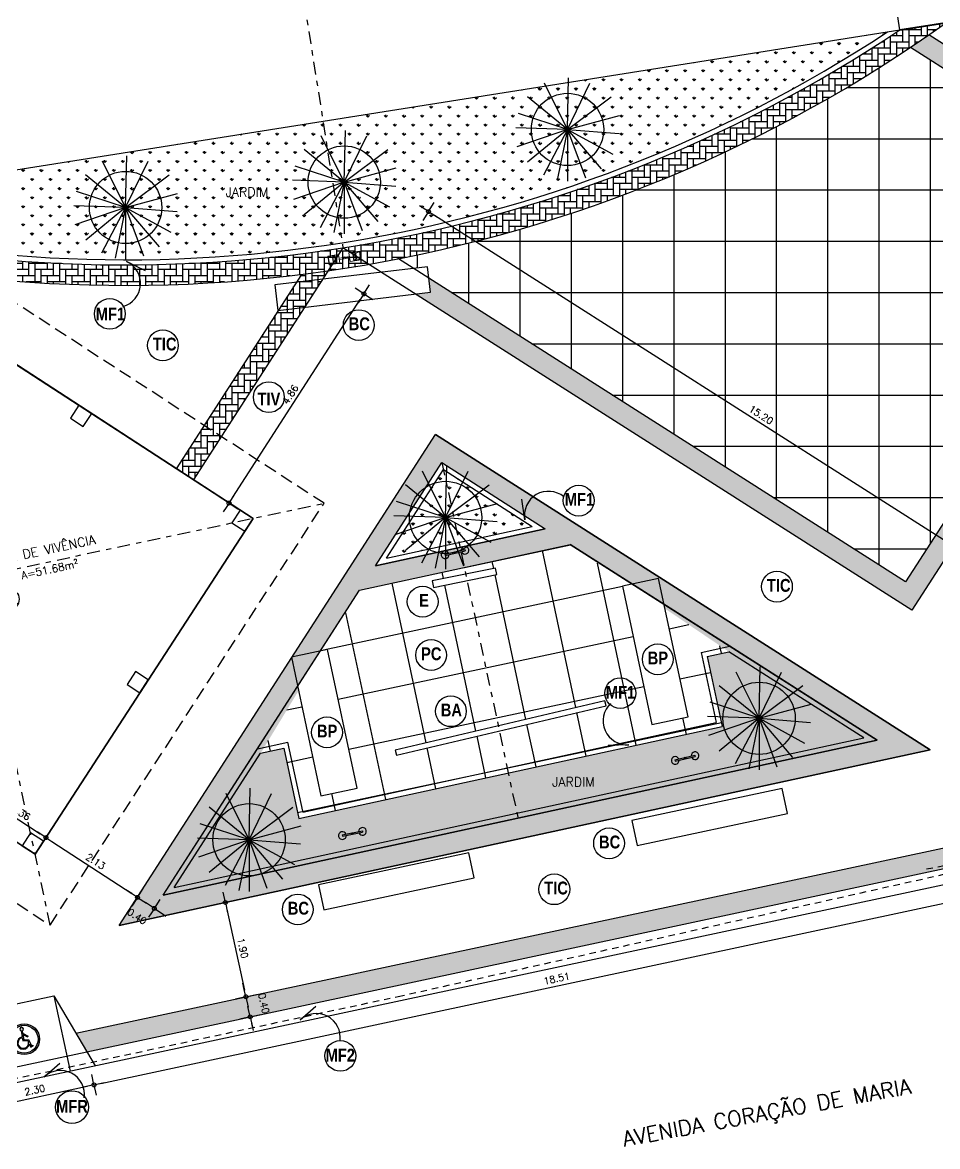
# Model space of a CAD drawing. Extents: x -599692 to 469028, y -9431878 to 9424999.
# Drawn here: x 2199.3 to 2217.14, y -483.66 to -461.73 of the extents above; entities that cross this region are included whole.
import ezdxf
from ezdxf.enums import TextEntityAlignment as Align

# ---------------------------------------------------------------- set-up
doc = ezdxf.new("R2010")
doc.units = 0
doc.header["$LTSCALE"] = 0.5
doc.header["$MEASUREMENT"] = 0
doc.header["$PDMODE"] = 34
for name, pattern in [('DASHDOT', [1, 0.5, -0.25, 0, -0.25]), ('DASHED', [0.75, 0.5, -0.25]), ('HIDDEN', [0.375, 0.25, -0.125])]:
    doc.linetypes.add(name, pattern=pattern)
doc.layers.get('0').update_dxf_attribs({"linetype": 'CONTINUOUS'})
doc.layers.get('DEFPOINTS').update_dxf_attribs({"linetype": 'CONTINUOUS'})
for name, color, linetype in [('1', 1, 'CONTINUOUS'), ('COTAS', 2, 'CONTINUOUS'), ('DEMOLIR', 253, 'HIDDEN'), ('EIXO', 253, 'DASHDOT'), ('HACH', 8, 'CONTINUOUS'), ('HACHURA', 253, 'CONTINUOUS'), ('LAY', 7, 'CONTINUOUS'), ('P01', 1, 'CONTINUOUS'), ('P1', 1, 'CONTINUOUS'), ('P2', 2, 'CONTINUOUS'), ('P3', 3, 'CONTINUOUS'), ('P6', 4, 'CONTINUOUS'), ('PROJEÇÃO', 1, 'DASHED'), ('PVISTA', 1, 'CONTINUOUS'), ('TEXT', 3, 'CONTINUOUS'), ('TEXTO', 3, 'CONTINUOUS'), ('VEGETAÇÃO', 2, 'CONTINUOUS')]:
    doc.layers.add(name, color=color, linetype=linetype)
doc.layers.add('ALVENARIA', color=4, linetype='CONTINUOUS', lineweight=40)
doc.layers.add('Det', color=3, linetype='CONTINUOUS', lineweight=9)
doc.styles.add('ARIAL', font='ARIALNB.TTF')
doc.styles.add('ROMANS', font='romans')
doc.dimstyles.new('BOLA50$0', dxfattribs={"dimscale": 0.5, "dimtxt": 0.25, "dimasz": 0.18, "dimexe": 0.18, "dimexo": 0.0625, "dimgap": 0.1, "dimtad": 1, "dimzin": 0, "dimdsep": 46, "dimtxsty": 'ROMANS', "dimblk1": 'BOLA', "dimblk2": 'BOLA', "dimsah": 1, "dimcen": 0.09, "dimse1": 1, "dimse2": 1, "dimclrt": 256, "dimadec": 0, "dimazin": 0, "dimtfac": 1, "dimtofl": 0, "dimtmove": 2, "dimatfit": 3, "dimldrblk": 'BOLA', "dimfxl": 1, "dimtolj": 1, "dimtzin": 0, "dimarcsym": 0})
pattern_1 = [(90, (120.0618, -228.1136), (-0.176776695, 0.176776695), [0.046875, -0.30667839]), (45, (120.0618, -228.1136), (-0.176776695, 0.176776695), [0.046875, -0.203125]), (135, (120.0618, -228.1136), (-0.176776695, -0.176776695), [0.046875, -0.203125])]
pattern_2 = [(90, (120.0618, -228.11359), (-0.12, 0.12), [0.36, -0.12]), (180, (120.0618, -227.99359), (-0.12, 0.12), [0.36, -0.12])]

# ---------------------------------------------------------------- blocks, each defined once
blk = doc.blocks.new('JARDIM')
at = {"layer": 'VEGETAÇÃO', "linetype": 'Continuous', "ltscale": 3}
for q in [(2252.839, -428.816), (2253.311, -428.71), (2253.727, -428.816), (2252.508, -429.082), (2254.14, -429.079), (2252.332, -429.405), (2254.302, -429.442), (2252.283, -429.683), (2252.302, -430.055), (2252.511, -430.356), (2252.82, -430.608), (2253.088, -430.704), (2253.289, -430.724), (2253.637, -430.662), (2254.173, -430.2), (2254.293, -429.796), (2253.943, -430.484)]:
    blk.add_line((2253.289, -429.717), q, dxfattribs=at)
blk.add_circle((2253.289, -429.717), 0.705, dxfattribs=at)
blk = doc.blocks.new('A$C44756B37')
at = {"layer": 'PVISTA'}
for p, q in [((0.126, 0.484), (0.143, 0.324)), ((0.146, 0.304), (0.155, 0.219)), ((0.155, 0.483), (0.162, 0.42)), ((0.162, 0.42), (0.302, 0.338)), ((0.166, 0.385), (0.181, 0.248)), ((0.166, 0.385), (0.287, 0.314)), ((0.302, 0.338), (0.287, 0.314)), ((0.155, 0.219), (0.287, 0.219)), ((0.181, 0.248), (0.306, 0.248)), ((0.287, 0.219), (0.304, 0.177)), ((0.306, 0.248), (0.375, 0.079)), ((0.322, 0.133), (0.359, 0.042)), ((0.359, 0.042), (0.42, 0.067)), ((0.375, 0.079), (0.409, 0.093)), ((0.409, 0.093), (0.42, 0.067))]:
    blk.add_line(p, q, dxfattribs=at)
blk.add_lwpolyline([(0.146, 0.304, 2.388986), (0.304, 0.177, -0.830114)], format="xyb", dxfattribs=at)
for centre, radius, start, end in [((0.162, 0.163), 0.163, 96.6867, 349.3931), ((0.143, 0.53), 0.0491, 284.7935, 250.3107)]:
    blk.add_arc(centre, radius, start, end, dxfattribs=at)
blk = doc.blocks.new('A$C6E743D22')
at = {"layer": '1', "ltscale": 3}
h = blk.add_hatch(color=256, dxfattribs=at)
h.paths.add_polyline_path([(0, 0.408, 1), (0.816, 0.408, 1)])
h.paths.add_polyline_path([(0.776, 0.408, -1), (0.04, 0.408, -1)], flags=16)
h.paths.add_polyline_path([(0.624, 0.24), (0.635, 0.213), (0.574, 0.188), (0.537, 0.279, -0.360974), (0.377, 0.147, -0.943286), (0.359, 0.471), (0.341, 0.631, -6.596073), (0.37, 0.63), (0.377, 0.567), (0.517, 0.485), (0.502, 0.46), (0.381, 0.531), (0.396, 0.395), (0.522, 0.395), (0.59, 0.226)], flags=0)
h.paths.add_polyline_path([(0.519, 0.324, -2.386956), (0.361, 0.451), (0.37, 0.366), (0.502, 0.366)], flags=0)
h = blk.add_hatch(color=256, dxfattribs=at)
h.paths.add_polyline_path([(0.37, 0.63), (0.377, 0.567), (0.517, 0.485), (0.502, 0.46), (0.381, 0.531), (0.396, 0.395), (0.522, 0.395), (0.59, 0.226), (0.624, 0.24), (0.635, 0.213), (0.574, 0.188), (0.537, 0.279, -0.360974), (0.377, 0.147, -0.943286), (0.359, 0.471), (0.341, 0.631, -6.596073)])
h.paths.add_polyline_path([(0.519, 0.324), (0.502, 0.366), (0.37, 0.366), (0.361, 0.451, 2.386956)])
at = {"layer": 'TEXT'}
for radius in [0.408, 0.368]:
    blk.add_circle((0.408, 0.408), radius, dxfattribs=at)
at = {"layer": 'HACH', "ltscale": 3}
blk.add_blockref('A$C44756B37', (0.215, 0.147), dxfattribs=at)
blk = doc.blocks.new('A$C206D7CE9')
at = {"layer": 'HACH', "ltscale": 3, "xscale": 5.510876380422942, "yscale": 5.510876380422942, "zscale": 5.510876380422942}
blk.add_blockref('A$C6E743D22', (0, 0), dxfattribs=at)
blk = doc.blocks.new('A$C53B24436')
at = {"layer": 'PVISTA', "xscale": 0.2675669915776192, "yscale": 0.2675669915776192, "zscale": 0.2675669915776192, "rotation": 16.99718398011538}
blk.add_blockref('A$C206D7CE9', (-0.065, 0.028), dxfattribs=at)
blk = doc.blocks.new('VIVÊNCIA')
at = {"layer": 'EIXO'}
for p, q in [((2146.98, -457.66), (2146.98, -443.789)), ((2141.394, -450.724), (2153.915, -450.724))]:
    blk.add_line(p, q, dxfattribs=at)
at = {"layer": 'P1'}
for p, q in [((2146.98, -445.203), (2143.608, -448.574)), ((2152.501, -450.724), (2146.98, -445.203)), ((2141.394, -449.724), (2141.394, -451.724)), ((2141.544, -451.724), (2141.544, -449.724)), ((2141.544, -449.924), (2141.394, -449.924)), ((2141.544, -450.124), (2141.394, -450.124)), ((2141.544, -450.324), (2141.394, -450.324)), ((2141.544, -450.524), (2141.394, -450.524)), ((2141.544, -450.724), (2141.394, -450.724)), ((2146.98, -456.246), (2152.501, -450.724)), ((2141.544, -450.924), (2141.394, -450.924)), ((2141.544, -451.124), (2141.394, -451.124)), ((2143.326, -451.31), (2143.326, -451.11)), ((2147.515, -451.277), (2147.515, -451.077)), ((2141.544, -451.324), (2141.394, -451.324)), ((2143.326, -451.31), (2143.171, -451.436)), ((2143.326, -451.31), (2143.481, -451.436)), ((2147.515, -451.277), (2147.36, -451.403)), ((2147.515, -451.277), (2147.67, -451.403)), ((2141.544, -451.524), (2141.394, -451.524)), ((2143.608, -452.874), (2146.98, -456.246))]:
    blk.add_line(p, q, dxfattribs=at)
for centre in [(2144.852, -449.235), (2141.105, -450.574), (2143.326, -451.31), (2147.515, -451.277)]:
    blk.add_circle(centre, 0.2, dxfattribs=at)
blk.add_arc((2144.544, -448.824), 0.8, 180, 270, dxfattribs=at)
at = {"layer": 'P2'}
blk.add_lwpolyline([(2146.98, -456.246), (2143.608, -452.874), (2144.694, -452.874), (2144.694, -448.574), (2143.608, -448.574), (2146.98, -445.203), (2152.501, -450.724), (2146.98, -456.246)], dxfattribs=at)
for points in [[(2144.544, -448.824), (2143.744, -448.824), (2143.744, -448.854), (2144.544, -448.854)], [(2141.514, -449.894), (2141.514, -449.754), (2141.424, -449.754), (2141.424, -449.894)], [(2141.514, -450.094), (2141.514, -449.954), (2141.424, -449.954), (2141.424, -450.094)], [(2141.514, -450.294), (2141.514, -450.154), (2141.424, -450.154), (2141.424, -450.294)], [(2141.514, -450.494), (2141.514, -450.354), (2141.424, -450.354), (2141.424, -450.494)], [(2141.514, -450.694), (2141.514, -450.554), (2141.424, -450.554), (2141.424, -450.694)], [(2141.514, -450.894), (2141.514, -450.754), (2141.424, -450.754), (2141.424, -450.894)], [(2141.514, -451.094), (2141.514, -450.954), (2141.424, -450.954), (2141.424, -451.094)], [(2141.514, -451.294), (2141.514, -451.154), (2141.424, -451.154), (2141.424, -451.294)], [(2141.514, -451.494), (2141.514, -451.354), (2141.424, -451.354), (2141.424, -451.494)], [(2141.514, -451.694), (2141.514, -451.554), (2141.424, -451.554), (2141.424, -451.694)]]:
    blk.add_lwpolyline(points, close=True, dxfattribs=at)
at = {"layer": 'P6'}
for p, q in [((2142.194, -448.574), (2141.394, -449.375)), ((2142.194, -448.574), (2144.694, -448.574)), ((2144.694, -448.574), (2144.694, -448.824)), ((2142.256, -448.724), (2141.544, -449.437)), ((2142.256, -448.724), (2144.544, -448.724)), ((2144.544, -448.724), (2144.544, -448.824)), ((2144.544, -448.824), (2144.694, -448.824)), ((2141.394, -449.375), (2141.394, -449.724)), ((2141.544, -449.437), (2141.544, -449.724)), ((2144.544, -449.624), (2144.544, -452.724)), ((2144.544, -449.624), (2144.694, -449.624)), ((2144.694, -449.624), (2144.694, -452.874)), ((2141.394, -449.724), (2141.544, -449.724)), ((2141.394, -451.724), (2141.394, -452.074)), ((2141.394, -451.724), (2141.544, -451.724)), ((2141.544, -451.724), (2141.544, -452.012)), ((2141.394, -452.074), (2142.194, -452.874)), ((2141.544, -452.012), (2142.256, -452.724)), ((2142.256, -452.724), (2144.544, -452.724)), ((2142.194, -452.874), (2144.694, -452.874))]:
    blk.add_line(p, q, dxfattribs=at)
for points in [[(2146.98, -445.627), (2147.192, -445.415), (2146.98, -445.203), (2146.767, -445.415)], [(2149.634, -448.282), (2149.846, -448.07), (2149.634, -447.858), (2149.422, -448.07)], [(2152.289, -450.937), (2152.501, -450.724), (2152.289, -450.512), (2152.077, -450.724)], [(2149.634, -453.591), (2149.846, -453.379), (2149.634, -453.167), (2149.422, -453.379)], [(2146.98, -456.246), (2147.192, -456.034), (2146.98, -455.822), (2146.767, -456.034)]]:
    blk.add_lwpolyline(points, close=True, dxfattribs=at)
at = {"layer": 'PROJEÇÃO'}
for p, q in [((2146.98, -443.789), (2142.194, -448.574)), ((2153.915, -450.724), (2146.98, -443.789)), ((2146.98, -457.66), (2153.915, -450.724)), ((2142.194, -452.874), (2146.98, -457.66))]:
    blk.add_line(p, q, dxfattribs=at)
at = {"layer": 'TEXTO', "color": 3, "style": 'ROMANS'}
for p in [(2143.167, -451.331), (2143.36, -451.327), (2147.356, -451.298), (2147.549, -451.294), (2143.265, -451.486), (2147.454, -451.453)]:
    blk.add_text('1', height=0.12, dxfattribs=at).set_placement(p)
at = {"layer": 'TEXTO', "width": 3.05792, "attachment_point": 1, "style": 'ROMANS'}
for s, insert, char_height in [('{\\C3;DEPÓSITO}', (2142.681, -450.383), 0.18), ('{\\C3;ÁREA DE VIVÊNCIA}', (2147.247, -450.391), 0.18), ('{\\C3;A=11.49m²}', (2142.854, -450.779), 0.15), ('{\\C3;A=51.68m²}', (2147.846, -450.799), 0.15)]:
    blk.add_mtext(s, dxfattribs=dict(at, insert=insert, char_height=char_height))
at = {"layer": 'TEXTO', "color": 3, "style": 'ROMANS'}
for tag, p in [('P8', (2144.854, -449.234)), ('C1', (2141.106, -450.573))]:
    blk.add_attdef(tag, text='', height=0.12, dxfattribs=at).set_placement(p, align=Align.MIDDLE_CENTER)
blk = doc.blocks.new('FG')
at = {"layer": 'Det', "color": 7}
for p, q in [((-0.9, 0.573), (-1.743, 0.462)), ((-1.743, 0.462), (-1.654, -0.215)), ((-1.743, 0.462), (-1.654, -0.215)), ((-1.209, 0.502), (-1.709, 0.437)), ((-1.371, 0.381), (-1.709, 0.437)), ((-1.709, 0.437), (-1.628, -0.181)), ((-1.344, 0.006), (-1.39, 0.357)), ((-1.371, 0.381), (-1.209, 0.502)), ((-1.347, 0.363), (-1.3, 0.012)), ((-1.209, 0.502), (-1.128, -0.115)), ((-1.184, 0.536), (-1.094, -0.141)), ((-0.9, 0.573), (-0.811, -0.104)), ((-0.521, 0.329), (-0.862, 0.284)), ((-0.508, 0.23), (-0.849, 0.185)), ((-0.389, 0.346), (-0.048, 0.389)), ((-0.377, 0.247), (-0.036, 0.289)), ((-0.084, 0.678), (0.759, 0.783)), ((-0.084, 0.678), (0, 0)), ((0, 0), (0.844, 0.105)), ((0.2, 0.713), (0.284, 0.035)), ((0.233, 0.687), (0.733, 0.749)), ((0.42, 0.611), (0.233, 0.687)), ((0.233, 0.687), (0.31, 0.069)), ((0.473, 0.188), (0.31, 0.069)), ((0.31, 0.069), (0.81, 0.131)), ((0.401, 0.586), (0.445, 0.235)), ((0.42, 0.611), (0.733, 0.749)), ((0.488, 0.241), (0.445, 0.592)), ((0.473, 0.188), (0.81, 0.131)), ((0.733, 0.749), (0.81, 0.131)), ((0.759, 0.783), (0.844, 0.105)), ((0.759, 0.783), (0.844, 0.105)), ((-0.811, -0.104), (-1.654, -0.215)), ((-1.316, -0.04), (-1.628, -0.181)), ((-1.128, -0.115), (-1.628, -0.181)), ((-1.316, -0.04), (-1.128, -0.115))]:
    blk.add_line(p, q, dxfattribs=at)
for points in [[(-1.291, -0.037), (-1.34, -0.044), (-1.347, 0.006), (-1.297, 0.012)], [(0.448, 0.185), (0.497, 0.191), (0.491, 0.241), (0.442, 0.235)]]:
    blk.add_lwpolyline(points, close=True, dxfattribs=at)
blk.add_circle((-0.449, 0.288), 0.0829, dxfattribs=at)
for centre, start, end in [((-1.368, 0.36), 7.50667, 187.50667), ((0.423, 0.589), 7.0793, 187.0793)]:
    blk.add_arc(centre, 0.022, start, end, dxfattribs=at)
blk = doc.blocks.new('POSTE_pl')
at = {"layer": 'LAY'}
for p, q in [((768.303, -562.559), (769.103, -562.559)), ((768.303, -562.559), (768.303, -562.609)), ((768.703, -562.559), (768.703, -562.609)), ((769.103, -562.559), (769.103, -562.609)), ((768.303, -562.609), (769.103, -562.609))]:
    blk.add_line(p, q, dxfattribs=at)
blk.add_circle((768.703, -562.584), 0.03, dxfattribs=at)
for centre, start, end in [((768.303, -562.584), 9.5941, 350.4059), ((769.103, -562.584), 189.5941, 170.4059)]:
    blk.add_arc(centre, 0.15, start, end, dxfattribs=at)
blk = doc.blocks.new('BOLA')
for q in [(-1.53, 0), (0, 1.53), (0, -1.53), (1.53, 0)]:
    blk.add_line((0, 0), q)
blk.add_circle((0, 0), 0.284)
blk = doc.blocks.new('*D355')
at = {"layer": 'COTAS', "color": 253, "linetype": 'ByBlock', "lineweight": -2, "transparency": 16777216}
blk.add_line((2198.726, -476.96), (2199.639, -477.557), dxfattribs=at)
at = {"layer": 'DEFPOINTS', "color": 0, "transparency": 16777216}
for p in [(2198.395, -477.22, 23.401), (2199.752, -477.631), (2199.541, -477.954, 22.689)]:
    blk.add_point(p, dxfattribs=at)
at = {"layer": 'COTAS', "color": 253, "lineweight": -2, "transparency": 16777216, "xscale": 0.135, "yscale": 0.135, "zscale": 0.135}
for p, rotation in [((2198.613, -476.886), 146.8118607017123), ((2199.752, -477.631), 326.8118607017123)]:
    blk.add_blockref('BOLA', p, dxfattribs=dict(at, rotation=rotation))
at = {"layer": 'COTAS', "transparency": 16777216, "insert": (2199.261, -477.139), "char_height": 0.135, "attachment_point": 5, "rotation": 326.8119, "style": 'ROMANS'}
blk.add_mtext('\\A1;1.36', dxfattribs=at)
blk = doc.blocks.new('*D356')
at = {"layer": 'COTAS', "color": 253, "linetype": 'ByBlock', "lineweight": -2, "transparency": 16777216}
blk.add_line((2199.865, -477.705), (2201.425, -478.725), dxfattribs=at)
at = {"layer": 'DEFPOINTS', "color": 0, "transparency": 16777216}
for p in [(2199.541, -477.954, 22.689), (2201.538, -478.799), (2201.178, -479.348, 18.06)]:
    blk.add_point(p, dxfattribs=at)
at = {"layer": 'COTAS', "color": 253, "lineweight": -2, "transparency": 16777216, "xscale": 0.135, "yscale": 0.135, "zscale": 0.135}
for p, rotation in [((2199.752, -477.631), 146.8118607017123), ((2201.538, -478.799), 326.8118607017123)]:
    blk.add_blockref('BOLA', p, dxfattribs=dict(at, rotation=rotation))
at = {"layer": 'COTAS', "transparency": 16777216, "insert": (2200.723, -478.096), "char_height": 0.135, "attachment_point": 5, "rotation": 326.8119, "style": 'ROMANS'}
blk.add_mtext('\\A1;2.13', dxfattribs=at)
blk = doc.blocks.new('*D357')
at = {"layer": 'COTAS', "color": 253, "linetype": 'ByBlock', "lineweight": -2, "transparency": 16777216}
for p, q in [((2201.425, -478.725), (2201.312, -478.651)), ((2201.98, -479.088), (2202.093, -479.162))]:
    blk.add_line(p, q, dxfattribs=at)
at = {"layer": 'DEFPOINTS', "color": 0, "transparency": 16777216}
for p in [(2202.038, -478.753, 7.756), (2201.867, -479.014), (2201.178, -479.348, 18.06)]:
    blk.add_point(p, dxfattribs=at)
at = {"layer": 'COTAS', "color": 253, "lineweight": -2, "transparency": 16777216, "xscale": 0.135, "yscale": 0.135, "zscale": 0.135}
for p, rotation in [((2201.538, -478.799), 326.8118607017123), ((2201.867, -479.014), 146.8118607017123)]:
    blk.add_blockref('BOLA', p, dxfattribs=dict(at, rotation=rotation))
at = {"layer": 'COTAS', "transparency": 16777216, "insert": (2201.53, -479.17), "char_height": 0.135, "attachment_point": 5, "rotation": 326.8119, "style": 'ROMANS'}
blk.add_mtext('\\A1;0.40', dxfattribs=at)
blk = doc.blocks.new('*D359')
at = {"layer": 'COTAS', "color": 253, "linetype": 'ByBlock', "lineweight": -2, "transparency": 16777216}
blk.add_line((2203.281, -479.03), (2203.622, -480.605), dxfattribs=at)
at = {"layer": 'DEFPOINTS', "color": 0, "transparency": 16777216}
for p in [(2203.071, -478.938, 18.06), (2203.645, -480.738, 24.028), (2203.651, -480.737)]:
    blk.add_point(p, dxfattribs=at)
at = {"layer": 'COTAS', "color": 253, "lineweight": -2, "transparency": 16777216, "xscale": 0.135, "yscale": 0.135, "zscale": 0.135}
for p, rotation in [((2203.252, -478.898), 102.2402477408146), ((2203.651, -480.737), 282.2402477408147)]:
    blk.add_blockref('BOLA', p, dxfattribs=dict(at, rotation=rotation))
at = {"layer": 'COTAS', "transparency": 16777216, "insert": (2203.591, -479.788), "char_height": 0.135, "attachment_point": 5, "rotation": 282.2402, "style": 'ROMANS'}
blk.add_mtext('\\A1;1.90', dxfattribs=at)
blk = doc.blocks.new('*D360')
at = {"layer": 'COTAS', "color": 253, "linetype": 'ByBlock', "lineweight": -2, "transparency": 16777216}
for p, q in [((2203.622, -480.605), (2203.594, -480.473)), ((2203.764, -481.26), (2203.793, -481.392))]:
    blk.add_line(p, q, dxfattribs=at)
at = {"layer": 'DEFPOINTS', "color": 0, "transparency": 16777216}
for p in [(2203.645, -480.738, 24.028), (2203.729, -481.129, 24.028), (2203.736, -481.128)]:
    blk.add_point(p, dxfattribs=at)
at = {"layer": 'COTAS', "color": 253, "lineweight": -2, "transparency": 16777216, "xscale": 0.135, "yscale": 0.135, "zscale": 0.135}
for p, rotation in [((2203.651, -480.737), 282.2402477408147), ((2203.736, -481.128), 102.2402477408146)]:
    blk.add_blockref('BOLA', p, dxfattribs=dict(at, rotation=rotation))
at = {"layer": 'COTAS', "transparency": 16777216, "insert": (2204.001, -480.866), "char_height": 0.135, "attachment_point": 5, "rotation": 282.2402, "style": 'ROMANS'}
blk.add_mtext('\\A1;0.40', dxfattribs=at)
blk = doc.blocks.new('*D366')
at = {"layer": 'COTAS', "color": 253, "linetype": 'ByBlock', "lineweight": -2, "transparency": 16777216}
blk.add_line((2203.396, -470.993), (2205.88, -467.139), dxfattribs=at)
at = {"layer": 'DEFPOINTS', "color": 0, "transparency": 16777216}
for p in [(2205.256, -466.576, 23.401), (2205.953, -467.026), (2202.625, -470.657, 23.401)]:
    blk.add_point(p, dxfattribs=at)
at = {"layer": 'COTAS', "color": 253, "lineweight": -2, "transparency": 16777216, "xscale": 0.135, "yscale": 0.135, "zscale": 0.135}
for p, rotation in [((2205.953, -467.026), 57.19440007188641), ((2203.323, -471.107), 237.1944000718864)]:
    blk.add_blockref('BOLA', p, dxfattribs=dict(at, rotation=rotation))
at = {"layer": 'COTAS', "transparency": 16777216, "insert": (2204.518, -468.989), "char_height": 0.135, "attachment_point": 5, "rotation": 57.1944, "style": 'ROMANS'}
blk.add_mtext('\\A1;4.86', dxfattribs=at)
blk = doc.blocks.new('*D367')
at = {"layer": 'COTAS', "color": 253, "linetype": 'ByBlock', "lineweight": -2, "transparency": 16777216}
blk.add_line((2207.326, -465.494), (2219.914, -473.518), dxfattribs=at)
at = {"layer": 'DEFPOINTS', "color": 0, "transparency": 16777216}
for p in [(2206.626, -466.342, 23.401), (2220.028, -473.59), (2219.441, -474.511, 23.401)]:
    blk.add_point(p, dxfattribs=at)
at = {"layer": 'COTAS', "color": 253, "lineweight": -2, "transparency": 16777216, "xscale": 0.135, "yscale": 0.135, "zscale": 0.135}
for p, rotation in [((2207.212, -465.421), 147.4865219688017), ((2220.028, -473.59), 327.4865219688017)]:
    blk.add_blockref('BOLA', p, dxfattribs=dict(at, rotation=rotation))
at = {"layer": 'COTAS', "transparency": 16777216, "insert": (2213.697, -469.386), "char_height": 0.135, "attachment_point": 5, "rotation": 327.4865, "style": 'ROMANS'}
blk.add_mtext('\\A1;15.20', dxfattribs=at)
blk = doc.blocks.new('*D379')
at = {"layer": 'COTAS', "color": 253, "linetype": 'ByBlock', "lineweight": -2, "transparency": 16777216}
blk.add_line((2198.572, -482.907), (2200.557, -482.483), dxfattribs=at)
at = {"layer": 'DEFPOINTS', "color": 0, "transparency": 16777216}
for p in [(2200.551, -481.808, 24.028), (2198.302, -482.289, 24.028), (2200.689, -482.455)]:
    blk.add_point(p, dxfattribs=at)
at = {"layer": 'COTAS', "color": 253, "lineweight": -2, "transparency": 16777216, "xscale": 0.135, "yscale": 0.135, "zscale": 0.135}
for p, rotation in [((2200.689, -482.455), 12.06048373791468), ((2198.44, -482.935), 192.0604837379147)]:
    blk.add_blockref('BOLA', p, dxfattribs=dict(at, rotation=rotation))
at = {"layer": 'COTAS', "transparency": 16777216, "insert": (2199.535, -482.556), "char_height": 0.135, "attachment_point": 5, "rotation": 12.0605, "style": 'ROMANS'}
blk.add_mtext('\\A1;2.30', dxfattribs=at)
blk = doc.blocks.new('*D380')
at = {"layer": 'COTAS', "color": 253, "linetype": 'ByBlock', "lineweight": -2, "transparency": 16777216}
blk.add_line((2200.821, -482.427), (2218.662, -478.615), dxfattribs=at)
at = {"layer": 'DEFPOINTS', "color": 0, "transparency": 16777216}
for p in [(2218.656, -477.94, 24.028), (2218.794, -478.587), (2200.551, -481.808, 24.028)]:
    blk.add_point(p, dxfattribs=at)
at = {"layer": 'COTAS', "color": 253, "lineweight": -2, "transparency": 16777216, "xscale": 0.135, "yscale": 0.135, "zscale": 0.135}
for p, rotation in [((2218.794, -478.587), 12.0604837379147), ((2200.689, -482.455), 192.0604837379147)]:
    blk.add_blockref('BOLA', p, dxfattribs=dict(at, rotation=rotation))
at = {"layer": 'COTAS', "transparency": 16777216, "insert": (2209.712, -480.381), "char_height": 0.135, "attachment_point": 5, "rotation": 12.0605, "style": 'ROMANS'}
blk.add_mtext('\\A1;18.51', dxfattribs=at)

msp = doc.modelspace()

# ---------------------------------------------------------------- hatches: boundary and pattern name
at = {"layer": 'HACHURA'}
h = msp.add_hatch(dxfattribs=at)
h.set_pattern_fill('NET', color=256, scale=8)
h.paths.add_polyline_path([(2221.303, -465.213), (2216.609, -462.221, -0.098876), (2206.626, -466.342), (2206.918, -466.529), (2207.192, -466.496), (2207.219, -466.72), (2216.513, -472.644)])
h.paths.add_polyline_path([(2217.298, -466.618, -1), (2217.898, -466.618, -1)], flags=16)
h.paths.add_polyline_path([(2217.337, -466.787), (2217.864, -466.787), (2217.864, -466.4), (2217.337, -466.4)], flags=24)
h = msp.add_hatch(dxfattribs=at)
h.set_pattern_fill('NET', color=256, scale=8, angle=12, style=0)
h.set_pattern_definition([(12, (120.0618, -228.1136), (-0.2079117, 0.9781476), []), (102, (120.0618, -228.1136), (-0.9781476, -0.2079117), [])])
h.paths.add_polyline_path([(2205.87, -472.805), (2205.154, -473.985), (2205.245, -473.965), (2205.819, -476.665), (2205.115, -476.815), (2204.679, -474.767), (2203.939, -475.987), (2204.391, -475.888), (2204.684, -477.258), (2212.94, -475.467), (2212.647, -474.097), (2213.068, -474.006), (2211.823, -473.165), (2212.272, -475.275), (2211.568, -475.425), (2210.993, -472.725), (2211.13, -472.696), (2209.973, -471.915)])
h.paths.add_polyline_path([(2210.651, -474.962), (2210.674, -475.059), (2206.587, -476.024), (2206.564, -475.926)], flags=16)
h.paths.add_polyline_path([(2208.542, -472.502), (2207.307, -472.754), (2207.281, -472.626), (2208.516, -472.375)], flags=16)
at = {"layer": 'P01'}
h = msp.add_hatch(dxfattribs=at)
h.set_pattern_fill('AR-HBONE', color=256, scale=0.03, angle=45, style=0)
h.set_pattern_definition(pattern_2)
h.paths.add_polyline_path([(2217.313, -461.735), (2216.4, -461.879, -0.108498), (2205.545, -466.128), (2206.049, -466.449, 0.112089)])
h = msp.add_hatch(dxfattribs=at)
h.set_pattern_fill('AR-HBONE', color=256, scale=0.03, angle=45)
h.paths.add_polyline_path([(2221.857, -465.092), (2216.969, -461.976, -0.003949), (2216.609, -462.221), (2221.303, -465.213), (2216.513, -472.644), (2207.219, -466.72), (2207.252, -466.992), (2206.957, -467.028), (2216.634, -473.196)])
h = msp.add_hatch(dxfattribs=at)
h.set_pattern_fill('AR-HBONE', color=256, scale=0.03, angle=45, style=0)
h.set_pattern_definition(pattern_2)
h.paths.add_polyline_path([(2205.256, -466.576), (2205.545, -466.128, -0.108462), (2193.913, -465.439), (2193.686, -465.79, 0.106324)])
h = msp.add_hatch(dxfattribs=at)
h.set_pattern_fill('AR-HBONE', color=256, scale=0.03, angle=45, style=0)
h.set_pattern_definition(pattern_2)
h.paths.add_polyline_path([(2206.049, -466.449), (2205.545, -466.128), (2205.256, -466.576, 0.007285)])
h = msp.add_hatch(dxfattribs=at)
h.set_pattern_fill('AR-HBONE', color=256, scale=0.03, angle=45, style=0)
h.set_pattern_definition(pattern_2)
h.paths.add_polyline_path([(2205.256, -466.576, -0.00477), (2204.735, -466.647), (2202.289, -470.44), (2202.625, -470.657)])
h = msp.add_hatch(dxfattribs=at)
h.set_pattern_fill('AR-HBONE', color=256, scale=0.03, angle=45, style=0)
h.set_pattern_definition(pattern_2)
h.paths.add_polyline_path([(2207.351, -469.769), (2201.178, -479.348), (2216.996, -475.917)])
h.paths.add_polyline_path([(2209.49, -471.61), (2206.177, -472.329), (2207.474, -470.316)], flags=16)
h.paths.add_polyline_path([(2209.973, -471.915), (2215.962, -475.732), (2202.038, -478.753), (2205.87, -472.805)], flags=16)
h = msp.add_hatch(dxfattribs=at)
h.set_pattern_fill('AR-HBONE', color=256, scale=0.03, angle=45, style=0)
h.set_pattern_definition(pattern_2)
h.paths.add_polyline_path([(2218.656, -477.94), (2218.702, -477.521), (2200.337, -481.445), (2200.551, -481.808)])
at = {"layer": 'VEGETAÇÃO'}
h = msp.add_hatch(dxfattribs=at)
h.set_pattern_fill('GRASS', color=256, scale=0.25, style=0)
h.set_pattern_definition(pattern_1)
h.paths.add_polyline_path([(2205.154, -463.658), (2205.529, -466.029, 0.106455), (2216.162, -461.917)])
h = msp.add_hatch(dxfattribs=at)
h.set_pattern_fill('GRASS', color=256, scale=0.25, style=0)
h.set_pattern_definition(pattern_1)
h.paths.add_polyline_path([(2201.306, -466.046), (2201.306, -466.361, 0.039177), (2205.529, -466.029), (2205.452, -465.54, -0.366075), (2204.864, -464.845, -0.279417), (2205.243, -464.22), (2205.154, -463.658), (2194.147, -465.4, 0.025205), (2196.811, -465.987), (2196.932, -465.799), (2197.358, -466.073, 0.036602), (2201.306, -466.361)])
h = msp.add_hatch(dxfattribs=at)
h.set_pattern_fill('GRASS', color=256, scale=0.25, style=0)
h.set_pattern_definition(pattern_1)
h.paths.add_polyline_path([(2207.504, -470.454), (2206.392, -472.18), (2209.233, -471.564)])
h = msp.add_hatch(dxfattribs=at)
h.set_pattern_fill('GRASS', color=256, scale=0.25, style=0)
h.set_pattern_definition(pattern_1)
h.paths.add_polyline_path([(2204.684, -477.258), (2204.391, -475.888), (2203.939, -475.987), (2204.679, -474.767), (2204.661, -474.682), (2202.038, -478.753), (2215.962, -475.732), (2211.806, -473.083), (2211.823, -473.165), (2213.068, -474.006), (2212.647, -474.097), (2212.94, -475.467)])

# ---------------------------------------------------------------- linework, layer by layer
at = {"linetype": 'Continuous', "elevation": 23.401}
msp.add_lwpolyline([(2192.545, -456.442), (2193.909, -465.438), (2216.4, -461.879), (2214.885, -451.922)], dxfattribs=at)
at = {"layer": 'ALVENARIA'}
msp.add_line((2216.405, -461.878, 23.401), (2220.987, -461.153, 23.401), dxfattribs=at)
at = {"layer": 'DEMOLIR'}
for p, q in [((2216.921, -478.242, 23.401), (2225.264, -476.705, 23.401)), ((2206.621, -480.731, 24.028), (2221.615, -477.37, 24.028)), ((2194.025, -483.43, 24.028), (2206.621, -480.731, 24.028))]:
    msp.add_line(p, q, dxfattribs=at)
at = {"layer": 'EIXO'}
for p, q in [((2203.658, -454.201, 23.401), (2205.545, -466.128, 23.401)), ((2207.474, -470.316, 23.016), (2208.956, -477.252, 24.028))]:
    msp.add_line(p, q, dxfattribs=at)
at = {"layer": 'P1'}
for p, q in [((2221.857, -465.092, 22.774), (2216.969, -461.976, 22.774)), ((2221.303, -465.213, 22.774), (2216.609, -462.221, 22.774)), ((2221.303, -465.213, 22.774), (2216.513, -472.644, 22.774)), ((2221.857, -465.092, 22.774), (2216.634, -473.196, 22.774)), ((2205.545, -466.128, 23.401), (2202.625, -470.657, 23.401)), ((2216.634, -473.196, 23.401), (2205.545, -466.128, 23.401)), ((2216.513, -472.644, 23.401), (2206.626, -466.342, 23.401)), ((2201.324, -466.394), (2201.687, -466.571)), ((2204.735, -466.647, 23.401), (2202.289, -470.44, 23.401)), ((2201.178, -479.348, 22.689), (2207.351, -469.769, 22.689)), ((2216.996, -475.917, 23.401), (2207.351, -469.769, 23.401)), ((2209.092, -471.433), (2209.029, -471.033)), ((2205.87, -472.805, 14.015), (2209.973, -471.915, 11.171)), ((2213.087, -473.9, 23.401), (2209.973, -471.915, 23.401)), ((2203.877, -475.898, 22.689), (2205.87, -472.805, 22.689)), ((2201.178, -479.348, 18.06), (2216.996, -475.917, 7.098)), ((2211.117, -475.822), (2210.714, -475.836)), ((2200.337, -481.445, 24.028), (2222.165, -476.781, 24.028)), ((2204.708, -481.186), (2205.015, -480.922)), ((2199.72, -482.296), (2200.026, -482.033))]:
    msp.add_line(p, q, dxfattribs=at)
for points, elevation in [([(2201.178, -479.348), (2207.351, -469.769), (2216.996, -475.917), (2201.178, -479.348)], 18.06), ([(2209.49, -471.61), (2206.177, -472.329), (2207.474, -470.316), (2209.49, -471.61)], 5.725), ([(2215.962, -475.732), (2202.038, -478.753), (2205.87, -472.805), (2209.973, -471.915), (2215.962, -475.732)], 7.756)]:
    msp.add_lwpolyline(points, dxfattribs=dict(at, elevation=elevation))
for centre, radius in [((2200.999, -467.416), 0.3), ((2205.852, -467.635), 0.3), ((2202.033, -468.03), 0.3), ((2204.099, -469.041), 0.3), ((2210.141, -471.059), 0.3), ((2214.006, -472.737), 0.3), ((2207.098, -473.03), 0.3), ((2207.263, -474.071), 0.3), ((2211.682, -474.154), 0.3), ((2210.952, -474.814), 0.3), ((2207.648, -475.168), 0.3), ((2205.233, -475.579), 0.3), ((2210.733, -477.743), 0.3), ((2209.665, -478.64), 0.3), ((2204.664, -479.034), 0.3), ((2205.494, -481.889), 0.3), ((2200.261, -482.889), 0.32)]:
    msp.add_circle(centre, radius, dxfattribs=at)
for centre, radius, start, end in [((2201.298, -439.286, 23.401), 27.575, 253.9751, 305.5032), ((2201.13, -466.82), 0.469, 285.4406, 65.5981), ((2209.552, -471.346), 0.469, 50.4291, 190.5865), ((2211.087, -475.354), 0.469, 133.544, 273.7015), ((2205.024, -481.532), 0.469, 352.1709, 132.3284), ((2200.035, -482.643), 0.469, 352.1709, 132.3284)]:
    msp.add_arc(centre, radius, start, end, dxfattribs=at)
at = {"layer": 'P2'}
for points in [[(2207.252, -466.992), (2207.192, -466.496), (2204.214, -466.853), (2204.273, -467.349)], [(2208.516, -472.375), (2207.281, -472.626), (2207.307, -472.754), (2208.542, -472.502)], [(2210.993, -472.725), (2211.568, -475.425), (2212.272, -475.275), (2211.698, -472.575)], [(2204.54, -474.115), (2205.115, -476.815), (2205.819, -476.665), (2205.245, -473.965)], [(2210.651, -474.962), (2206.564, -475.926), (2206.587, -476.024), (2210.674, -475.059)], [(2214.212, -477.164), (2214.108, -476.675), (2211.174, -477.3), (2211.278, -477.789)], [(2208.104, -478.416), (2208, -477.927), (2205.066, -478.552), (2205.17, -479.041)]]:
    msp.add_lwpolyline(points, close=True, dxfattribs=at)
at = {"layer": 'P3'}
for p, q in [((2206.177, -472.329, 8.021), (2207.474, -470.316, 23.016)), ((2206.392, -472.18, 9.534), (2207.504, -470.454, 22.391)), ((2207.474, -470.316, 23.016), (2209.49, -471.61, 5.725)), ((2207.504, -470.454, 22.295), (2209.233, -471.564, 7.47)), ((2206.392, -472.18, 13.58), (2209.233, -471.564, 11.611)), ((2206.177, -472.329, 13.743), (2209.49, -471.61, 11.447)), ((2212.528, -474.021, 9.783), (2213.087, -473.9, 9.395)), ((2212.528, -474.021, 22.905), (2212.821, -475.39, 23.196)), ((2212.647, -474.097, 9.715), (2213.068, -474.006, 9.423)), ((2215.703, -475.686, 23.401), (2213.068, -474.006, 23.401)), ((2215.962, -475.732, 23.401), (2213.087, -473.9, 23.401)), ((2212.647, -474.097, 22.926), (2212.94, -475.467, 23.216)), ((2204.684, -477.258, 15.439), (2212.94, -475.467, 9.718)), ((2204.761, -477.139, 15.371), (2212.821, -475.39, 9.786)), ((2202.038, -478.753, 17.405), (2215.962, -475.732, 7.756)), ((2202.253, -478.604, 17.241), (2215.703, -475.686, 7.921)), ((2203.877, -475.898, 15.778), (2204.468, -475.769, 15.368)), ((2204.466, -475.77, 22.911), (2204.753, -477.114, 23.196)), ((2202.038, -478.753, 22.689), (2203.877, -475.898, 22.689)), ((2202.253, -478.604, 22.689), (2203.939, -475.987, 22.689)), ((2203.939, -475.987, 15.75), (2204.391, -475.888, 15.436)), ((2204.391, -475.888, 37.855), (2204.684, -477.258, 38.145)), ((2194.042, -483.506, 24.028), (2222.311, -477.466, 24.028)), ((2200.551, -481.808, 24.028), (2218.656, -477.94, 24.028)), ((2198.442, -481.032, 23.848), (2199.909, -480.718, 23.848)), ((2199.909, -480.718, 23.848), (2200.223, -482.185, 24.028)), ((2199.909, -480.718, 23.848), (2200.223, -482.185, 24.028)), ((2199.909, -480.718, 23.848), (2200.712, -482.081, 24.028)), ((2198.302, -482.289, 24.028), (2200.551, -481.808, 24.028))]:
    msp.add_line(p, q, dxfattribs=at)
for radius, start, end in [(27.175, 254.2214, 303.7592), (27.075, 254.6841, 303.2965)]:
    msp.add_arc((2201.298, -439.286, 23.401), radius, start, end, dxfattribs=at)

# ---------------------------------------------------------------- block references
at = {"layer": 'LAY', "xscale": 0.5, "yscale": 0.5, "zscale": 0.5}
for p, rotation in [((1771.389, -281.132), 12.56521620561148), ((1773.425, -290.841), 13.31142237274222), ((1772.242, -280.22), 11.72306624909669)]:
    msp.add_blockref('POSTE_pl', p, dxfattribs=dict(at, rotation=rotation))
at = {"layer": 'P1', "rotation": 12}
msp.add_blockref('VIVÊNCIA', (4.619, -478.061, 22.689), dxfattribs=at).add_auto_attribs({'P8': 'P1', 'C1': 'P1'})
at = {"layer": 'P1'}
for name, p, xscale, yscale, zscale, rotation in [('FG', (2205.687, -466.394), 0.25, 0.25, 0.25, 1.40207942432662), ('A$C53B24436', (2199.076, -481.905), 0.5000000003108792, 0.5000000003108792, 0.5000000003108792, 346.6455745224454)]:
    msp.add_blockref(name, p, dxfattribs=dict(at, xscale=xscale, yscale=yscale, zscale=zscale, rotation=rotation))
at = {"layer": 'VEGETAÇÃO'}
for p in [(-43.366, -34.102), (-47.72, -35.128), (-51.983, -35.624), (-45.744, -41.67), (-39.631, -45.588), (-49.575, -47.958)]:
    msp.add_blockref('JARDIM', p, dxfattribs=at)

# ---------------------------------------------------------------- texts
at = {"layer": 'TEXTO', "style": 'ARIAL'}
for s, p in [('MF1', (2200.724, -467.543, 263.894)), ('BC', (2205.656, -467.735, 263.894)), ('TIC', (2201.837, -468.13, 263.894)), ('TIV', (2203.878, -469.201, 263.894)), ('MF1', (2209.87, -471.16, 263.894)), ('TIC', (2213.81, -472.837, 263.894)), ('E', (2207.029, -473.13, 263.894)), ('PC', (2207.067, -474.171, 263.894)), ('BP', (2211.486, -474.254, 263.894)), ('MF1', (2210.67, -474.923, 263.894)), ('BA', (2207.451, -475.268, 263.894)), ('BP', (2205.037, -475.679, 263.894)), ('BC', (2210.537, -477.843, 263.894)), ('TIC', (2209.469, -478.74, 263.894)), ('BC', (2204.468, -479.134, 263.894)), ('MF2', (2205.206, -482, 263.894)), ('MFR', (2199.951, -482.998, 263.894))]:
    msp.add_text(s, height=0.25, dxfattribs=at).set_placement(p)
at = {"layer": 'TEXTO', "char_height": 0.18, "width": 3.05792, "attachment_point": 1, "style": 'ROMANS'}
for insert in [(2203.255, -464.951), (2209.622, -476.456)]:
    msp.add_mtext('{\\C3;JARDIM}', dxfattribs=dict(at, insert=insert))
at = {"layer": 'TEXTO', "insert": (2210.975, -483.365), "char_height": 0.3, "width": 7.95733, "attachment_point": 1, "rotation": 10.4811, "style": 'ROMANS'}
msp.add_mtext('{\\C3;AVENIDA CORAÇÃO DE MARIA}', dxfattribs=at)

# ---------------------------------------------------------------- dimensions: what is measured, and where the dimension line sits
at = {"layer": 'COTAS'}
for p1, p2, distance, picture, middle in [((2206.626, -466.342, 23.401), (2219.441, -474.511, 23.401), 1.092, '*D367', (2213.697, -469.386)), ((2202.625, -470.657, 23.401), (2205.256, -466.576, 23.401), -0.83, '*D366', (2204.518, -468.989)), ((2198.302, -482.289, 24.028), (2200.551, -481.808, 24.028), -0.661, '*D379', (2199.535, -482.556))]:
    dim = msp.add_aligned_dim(p1=p1, p2=p2, distance=distance, dimstyle='BOLA50$0', override={"dimscale": 0.75, "dimtxt": 0.18, "dimclrd": 253, "dimfxl": 4, "dimfxlon": 1, "dimarcsym": 1}, dxfattribs=at)
    dim.commit()
    dim.dimension.update_dxf_attribs({"geometry": picture, "text_midpoint": middle})
for base, p1, p2, angle, picture, middle in [((2199.752, -477.631), (2198.395, -477.22, 23.401), (2199.541, -477.954, 22.689), 146.8119, '*D355', (2199.261, -477.139)), ((2201.538, -478.799), (2199.541, -477.954, 22.689), (2201.178, -479.348, 18.06), 146.8119, '*D356', (2200.723, -478.096)), ((2218.794, -478.587), (2200.551, -481.808, 24.028), (2218.656, -477.94, 24.028), 192.0605, '*D380', (2209.712, -480.381)), ((2203.736, -481.128), (2203.645, -480.738, 24.028), (2203.729, -481.129, 24.028), 102.2402, '*D360', (2204.001, -480.866))]:
    dim = msp.add_linear_dim(base=base, p1=p1, p2=p2, angle=angle, dimstyle='BOLA50$0', override={"dimscale": 0.75, "dimtxt": 0.18, "dimclrd": 253, "dimfxl": 4, "dimfxlon": 1, "dimarcsym": 1}, dxfattribs=at)
    dim.commit()
    dim.dimension.update_dxf_attribs({"geometry": picture, "text_midpoint": middle})
for base, p1, p2, angle, text, picture, middle in [((2201.867, -479.014), (2201.178, -479.348, 18.06), (2202.038, -478.753, 7.756), 146.8119, '0.40', '*D357', (2201.53, -479.17)), ((2203.651, -480.737), (2203.071, -478.938, 18.06), (2203.645, -480.738, 24.028), 102.2402, '1.90', '*D359', (2203.591, -479.788))]:
    dim = msp.add_linear_dim(base=base, p1=p1, p2=p2, angle=angle, text=text, dimstyle='BOLA50$0', override={"dimscale": 0.75, "dimtxt": 0.18, "dimclrd": 253, "dimfxl": 4, "dimfxlon": 1, "dimarcsym": 1}, dxfattribs=at)
    dim.commit()
    dim.dimension.update_dxf_attribs({"geometry": picture, "text_midpoint": middle})

doc.saveas('drawing.dxf')
